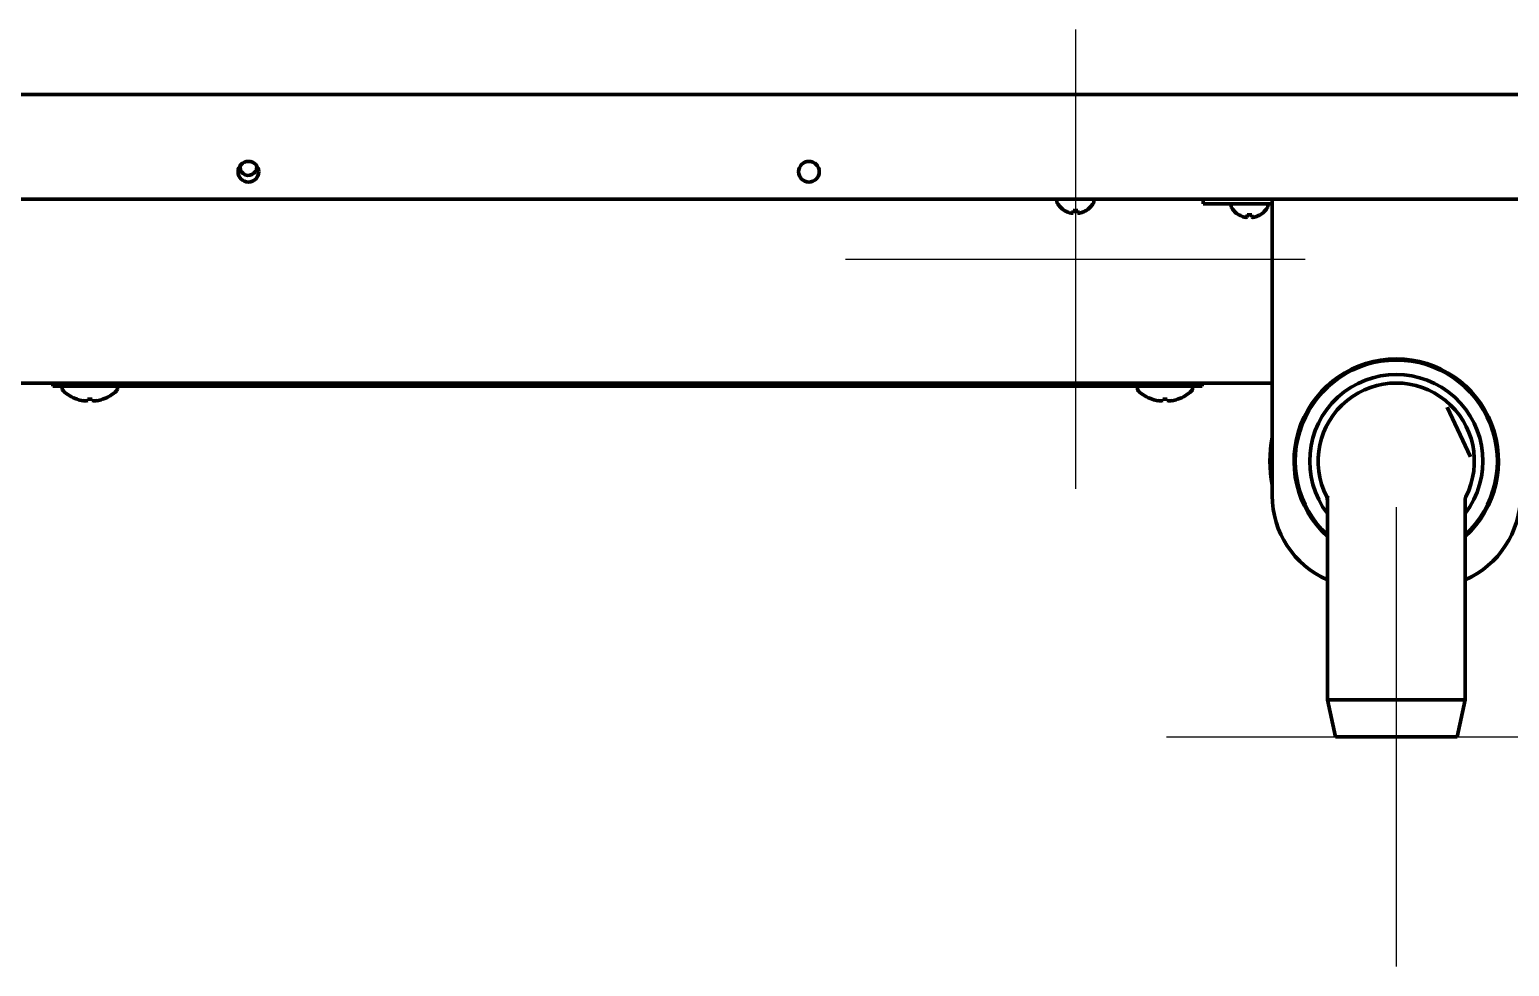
# Model space of a CAD drawing. Header units: inches. Extents: x -3077 to 7201, y 316 to 5463.
# Drawn here: x 6420.1 to 6742.2, y 1916.8 to 2120.7 of the extents above; entities that cross this region are included whole.
import ezdxf

# ---------------------------------------------------------------- set-up
doc = ezdxf.new("R2010")
doc.units = ezdxf.units.IN
doc.layers.add('GEOM', color=7, linetype='Continuous')

# ---------------------------------------------------------------- blocks, each defined once
blk = doc.blocks.new('A$C0B5A562A')
at = {"color": 6}
for p, q in [((0, 50), (0, -50)), ((-50, 0), (50, 0))]:
    blk.add_line(p, q, dxfattribs=at)
blk = doc.blocks.new('A$C76516A4E')
at = {"color": 3}
for p, q in [((0, 50), (0, -50)), ((-50, 0), (50, 0))]:
    blk.add_line(p, q, dxfattribs=at)

msp = doc.modelspace()

# ---------------------------------------------------------------- linework, layer by layer
at = {"linetype": 'Continuous', "lineweight": 70}
for p, q in [((7139.81, 2106.56), (6295.61, 2106.56)), ((6278.71, 2083.76), (7156.71, 2083.76)), ((6643.71, 2083.36), (6643.71, 2083.16)), ((6645.41, 2081.28), (6645.41, 2081.31)), ((6650.01, 2081.31), (6650.01, 2081.28)), ((6651.71, 2083.16), (6651.71, 2083.36)), ((6675.56, 2082.76), (6675.56, 2083.76)), ((6675.56, 2082.76), (6680.56, 2082.76)), ((6680.56, 2082.76), (6688.56, 2082.76)), ((6681.61, 2082.44), (6681.61, 2082.24)), ((6690.56, 2082.76), (6688.56, 2082.76)), ((6689.61, 2082.24), (6689.61, 2082.44)), ((6690.56, 2081.76), (6690.56, 2083.76)), ((6690.56, 2081.76), (6690.56, 2019.26)), ((6683.31, 2080.37), (6683.31, 2080.4)), ((6687.91, 2080.4), (6687.91, 2080.37)), ((6328.72, 2043.76), (6690.56, 2043.76)), ((6425.16, 2043.76), (6425.16, 2043.06)), ((6427.14, 2043.06), (6425.16, 2043.06)), ((6427.14, 2043.06), (6673.14, 2043.06)), ((6427.21, 2042.76), (6427.21, 2042.47)), ((6439.21, 2042.47), (6439.21, 2042.76)), ((6661.21, 2042.76), (6661.21, 2042.47)), ((6675.15, 2043.06), (6673.14, 2043.06)), ((6673.21, 2042.47), (6673.21, 2042.76)), ((6675.3, 2043.06), (6675.15, 2043.06)), ((6430.46, 2040.23), (6430.46, 2040.22)), ((6432.71, 2039.92), (6432.71, 2040.23)), ((6433.71, 2040.23), (6433.71, 2039.92)), ((6435.96, 2040.23), (6435.96, 2040.22)), ((6664.46, 2040.23), (6664.46, 2040.22)), ((6666.71, 2039.92), (6666.71, 2040.23)), ((6667.71, 2040.23), (6667.71, 2039.92)), ((6669.96, 2040.23), (6669.96, 2040.22)), ((6733.69, 2027.66), (6728.61, 2038.53)), ((6702.42, 2019.01), (6702.39, 2019.07)), ((6702.56, 2018.32), (6702.56, 1974.76)), ((6732.56, 1974.76), (6732.56, 2018.39)), ((6702.56, 1974.76), (6704.31, 1966.76)), ((6702.56, 1974.76), (6717.56, 1974.76)), ((6717.56, 1974.76), (6732.56, 1974.76)), ((6730.81, 1966.76), (6732.56, 1974.76)), ((6704.31, 1966.76), (6717.56, 1966.76)), ((6717.56, 1966.76), (6730.81, 1966.76))]:
    msp.add_line(p, q, dxfattribs=at)
for centre in [(6467.71, 2089.76), (6589.71, 2089.76)]:
    msp.add_circle(centre, 2.25, dxfattribs=at)
for centre, radius, start, end in [((6467.71, 2090.76), 1.8, 166.7981, 0), ((6467.71, 2090.76), 1.8, 0, 13.2075), ((6644.11, 2083.36), 0.4, 90, 180), ((6644.11, 2083.16), 0.4, 180, 210.3012), ((6647.9, 2085.38), 4.8, 210.3012, 238.6273), ((6647.51, 2085.38), 4.8, 301.3727, 329.6988), ((6651.31, 2083.36), 0.4, 0, 90), ((6651.31, 2083.16), 0.4, 329.6988, 0), ((6682.01, 2082.44), 0.4, 128.8941, 180), ((6682.01, 2082.24), 0.4, 180, 210.3012), ((6685.8, 2084.46), 4.8, 210.3012, 238.6273), ((6685.41, 2084.46), 4.8, 301.3727, 329.6988), ((6689.21, 2082.44), 0.4, 0, 51.1059), ((6689.21, 2082.24), 0.4, 329.6988, 0), ((6717.56, 2026.76), 22.25, 90, 227.6156), ((6717.56, 2026.76), 22, 312.9883, 227.0117), ((6717.56, 2026.76), 22.25, 312.3844, 90), ((6717.56, 2026.76), 18.85, 322.7231, 217.2769), ((6427.71, 2042.76), 0.5, 143.1295, 180), ((6427.71, 2042.47), 0.5, 180, 226.2253), ((6433.21, 2048.21), 8.45, 226.2253, 251.0075), ((6433.21, 2048.21), 8.45, 288.9925, 313.7747), ((6438.71, 2042.47), 0.5, 313.7747, 0), ((6438.71, 2042.76), 0.5, 0, 36.8705), ((6661.71, 2042.76), 0.5, 143.1295, 180), ((6661.71, 2042.47), 0.5, 180, 226.2253), ((6667.21, 2048.21), 8.45, 226.2253, 251.0075), ((6667.21, 2048.21), 8.45, 288.9925, 313.7747), ((6672.71, 2042.47), 0.5, 313.7747, 0), ((6672.71, 2042.76), 0.5, 0, 36.8705), ((6717.56, 2026.76), 17, 332.905, 207.0951), ((6433.21, 2048.21), 8.44, 250.9729, 259.3378), ((6433.21, 2048.21), 7.99, 266.4122, 273.5878), ((6433.21, 2048.21), 8.44, 280.6622, 289.0271), ((6667.21, 2048.21), 8.44, 250.9729, 259.3378), ((6667.21, 2048.21), 7.99, 266.4122, 273.5878), ((6667.21, 2048.21), 8.44, 280.6622, 289.0271), ((6717.56, 2026.76), 27.5, 169.0538, 190.9406), ((6710.56, 2019.26), 20, 180, 246.4214), ((6724.56, 2019.26), 20, 293.5786, 0)]:
    msp.add_arc(centre, radius, start, end, dxfattribs=at)
for centre, major_axis, ratio, start_param, end_param in [((6675.3, 2044.76), (0, -1.7), 0.006655, 0, 0.941913), ((6432.18, 2048.21), (0, -8.32), 0.707107, 6.192956, 6.373415), ((6434.24, 2048.21), (0, 8.32), 0.707107, 3.051363, 3.231822), ((6666.18, 2048.21), (0, -8.32), 0.707107, 6.192956, 6.373415), ((6668.24, 2048.21), (0, 8.32), 0.707107, 3.051363, 3.231822)]:
    msp.add_ellipse(centre, major_axis=major_axis, ratio=ratio, start_param=start_param, end_param=end_param, dxfattribs=at)
for points, knots in [([(6645.41, 2081.31), (6645.61, 2081.19), (6645.82, 2081.08), (6646.14, 2080.94), (6646.25, 2080.9), (6646.48, 2080.82), (6646.59, 2080.79), (6646.71, 2080.76)], [0, 0, 0, 0, 0.5, 0.5, 0.75, 0.75, 1, 1, 1, 1]), ([(6648.21, 2081.31), (6648.21, 2081.19), (6648.21, 2081.08), (6648.21, 2080.94), (6648.21, 2080.9), (6648.21, 2080.82), (6648.21, 2080.79), (6648.21, 2080.76)], [0, 0, 0, 0, 0.5, 0.5, 0.75, 0.75, 1, 1, 1, 1]), ([(6683.31, 2080.4), (6683.51, 2080.28), (6683.72, 2080.17), (6684.04, 2080.03), (6684.15, 2079.99), (6684.38, 2079.91), (6684.49, 2079.88), (6684.61, 2079.85)], [0, 0, 0, 0, 0.5, 0.5, 0.75, 0.75, 1, 1, 1, 1]), ([(6686.11, 2080.4), (6686.11, 2080.28), (6686.11, 2080.17), (6686.11, 2080.03), (6686.11, 2079.99), (6686.11, 2079.91), (6686.11, 2079.88), (6686.11, 2079.85)], [0, 0, 0, 0, 0.5, 0.5, 0.75, 0.75, 1, 1, 1, 1]), ([(6702.4, 2019.06), (6702.4, 2019.06), (6702.4, 2019.06), (6702.41, 2019.04), (6702.42, 2019.02), (6702.44, 2018.97), (6702.5, 2018.82), (6702.55, 2018.6), (6702.55, 2018.4), (6702.54, 2018.32)], [0, 0, 0, 0, 0.157801, 0.199768, 0.230314, 0.269254, 0.389143, 0.724615, 1, 1, 1, 1]), ([(6702.9, 2018.77), (6702.86, 2018.78), (6702.79, 2018.79), (6702.71, 2018.81), (6702.65, 2018.83), (6702.62, 2018.85), (6702.58, 2018.87), (6702.55, 2018.88), (6702.53, 2018.9), (6702.51, 2018.91), (6702.49, 2018.93), (6702.47, 2018.95), (6702.46, 2018.96), (6702.45, 2018.97), (6702.44, 2018.99), (6702.43, 2019), (6702.42, 2019.01), (6702.42, 2019.01)], [0, 0, 0, 0, 0.133354, 0.293192, 0.368337, 0.440025, 0.508252, 0.573016, 0.634316, 0.692151, 0.746522, 0.797427, 0.844867, 0.888844, 0.929357, 0.966409, 1, 1, 1, 1]), ([(6732.56, 2018.39), (6732.56, 2018.47), (6732.57, 2018.62), (6732.61, 2018.81), (6732.66, 2018.94), (6732.69, 2019.01), (6732.7, 2019.04), (6732.71, 2019.04), (6732.71, 2019.05), (6732.71, 2019.05), (6732.71, 2019.05), (6732.71, 2019.05), (6732.71, 2019.05)], [0, 0, 0, 0, 0.329107, 0.59897, 0.78423, 0.886196, 0.90804, 0.918965, 0.928039, 0.941146, 0.967068, 1, 1, 1, 1])]:
    msp.add_open_spline(points, degree=3, knots=knots, dxfattribs=at)
for points, degree in [([(6646.71, 2080.76), (6646.73, 2080.76), (6646.78, 2080.75), (6646.85, 2080.75), (6646.92, 2080.74), (6646.99, 2080.74), (6647.06, 2080.75), (6647.13, 2080.75), (6647.18, 2080.76), (6647.21, 2080.76)], 3), ([(6647.21, 2080.76), (6647.21, 2080.77), (6647.21, 2080.8), (6647.21, 2080.85), (6647.21, 2080.91), (6647.21, 2080.97), (6647.21, 2081.04), (6647.21, 2081.11), (6647.21, 2081.2), (6647.21, 2081.27), (6647.21, 2081.31)], 3), ([(6647.21, 2081.31), (6647.37, 2081.29), (6647.71, 2081.27), (6648.04, 2081.29), (6648.21, 2081.31)], 3), ([(6648.21, 2080.76), (6648.23, 2080.76), (6648.28, 2080.75), (6648.36, 2080.75), (6648.43, 2080.74), (6648.5, 2080.74), (6648.57, 2080.75), (6648.64, 2080.75), (6648.68, 2080.76), (6648.71, 2080.76)], 3), ([(6648.71, 2080.76), (6648.76, 2080.77), (6648.87, 2080.8), (6649.03, 2080.85), (6649.19, 2080.91), (6649.34, 2080.97), (6649.5, 2081.04), (6649.65, 2081.11), (6649.82, 2081.2), (6649.94, 2081.27), (6650.01, 2081.31)], 3), ([(6684.61, 2079.85), (6684.63, 2079.85), (6684.68, 2079.84), (6684.75, 2079.84), (6684.82, 2079.83), (6684.89, 2079.83), (6684.96, 2079.84), (6685.03, 2079.84), (6685.08, 2079.85), (6685.11, 2079.85)], 3), ([(6685.11, 2079.85), (6685.11, 2079.86), (6685.11, 2079.89), (6685.11, 2079.94), (6685.11, 2080), (6685.11, 2080.06), (6685.11, 2080.13), (6685.11, 2080.2), (6685.11, 2080.29), (6685.11, 2080.36), (6685.11, 2080.4)], 3), ([(6685.11, 2080.4), (6685.27, 2080.38), (6685.61, 2080.36), (6685.94, 2080.38), (6686.11, 2080.4)], 3), ([(6686.11, 2079.85), (6686.13, 2079.85), (6686.18, 2079.84), (6686.26, 2079.83), (6686.33, 2079.83), (6686.4, 2079.83), (6686.47, 2079.84), (6686.54, 2079.84), (6686.58, 2079.85), (6686.61, 2079.85)], 3), ([(6686.61, 2079.85), (6686.66, 2079.86), (6686.77, 2079.89), (6686.93, 2079.94), (6687.09, 2080), (6687.24, 2080.06), (6687.4, 2080.13), (6687.55, 2080.2), (6687.72, 2080.29), (6687.84, 2080.36), (6687.91, 2080.4)], 3), ([(6732.69, 2019.01), (6732.68, 2018.99)], 1)]:
    msp.add_open_spline(points, degree=degree, dxfattribs=at)
msp.add_rational_spline([(6702.42, 2019.01), (6702.53, 2018.8), (6702.58, 2018.57), (6702.58, 2018.33)], [1.01365501824, 0.99500738145, 0.995459006469, 1.0150098933], degree=3, dxfattribs=at)

# ---------------------------------------------------------------- block references
msp.add_blockref('A$C0B5A562A', (6717.56, 1966.76))
at = {"layer": 'GEOM'}
msp.add_blockref('A$C76516A4E', (6647.71, 2070.71), dxfattribs=at)

doc.saveas('drawing.dxf')
